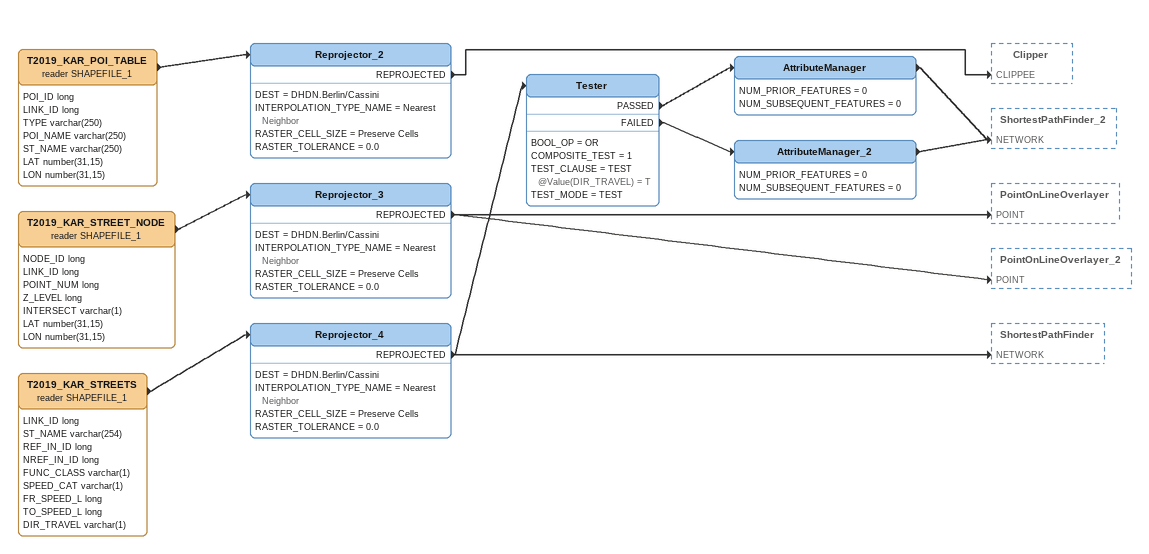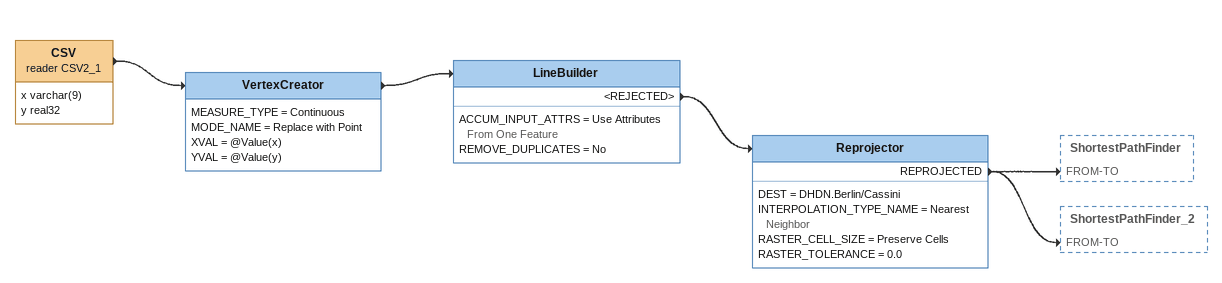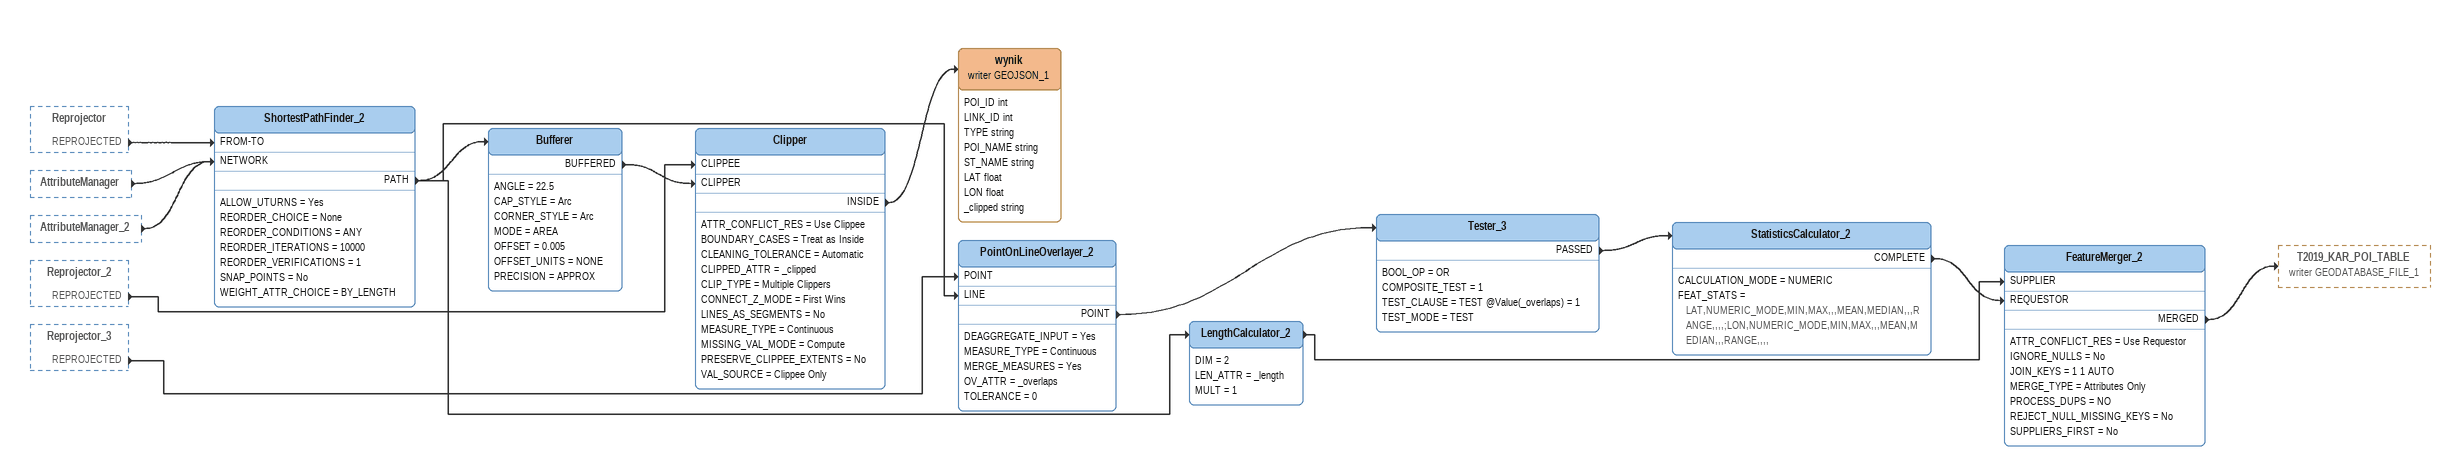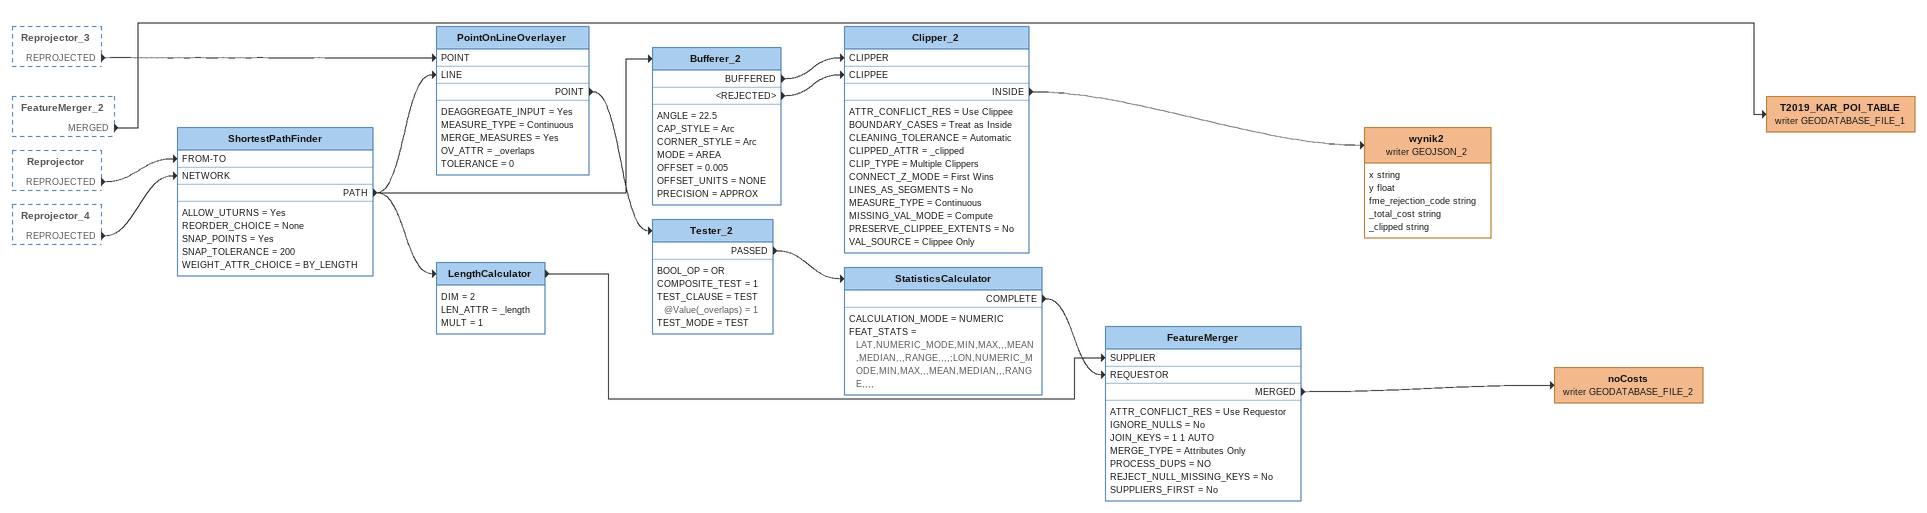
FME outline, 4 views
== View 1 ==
T2019_KAR_POI_TABLE (reader SHAPEFILE_1)
    attributes: POI_ID long, LINK_ID long, TYPE varchar(250), POI_NAME varchar(250), ST_NAME varchar(250), LAT number(31,15), LON number(31,15)
    -> Reprojector_2
Reprojector_2
    DEST = DHDN.Berlin/Cassini
    INTERPOLATION_TYPE_NAME = Nearest Neighbor
    RASTER_CELL_SIZE = Preserve Cells
    RASTER_TOLERANCE = 0.0
    REPROJECTED -> Clipper [CLIPPEE]
T2019_KAR_STREET_NODE (reader SHAPEFILE_1)
    attributes: NODE_ID long, LINK_ID long, POINT_NUM long, Z_LEVEL long, INTERSECT varchar(1), LAT number(31,15), LON number(31,15)
    -> Reprojector_3
Reprojector_3
    DEST = DHDN.Berlin/Cassini
    INTERPOLATION_TYPE_NAME = Nearest Neighbor
    RASTER_CELL_SIZE = Preserve Cells
    RASTER_TOLERANCE = 0.0
    REPROJECTED -> PointOnLineOverlayer [POINT]
    REPROJECTED -> PointOnLineOverlayer_2 [POINT]
T2019_KAR_STREETS (reader SHAPEFILE_1)
    attributes: LINK_ID long, ST_NAME varchar(254), REF_IN_ID long, NREF_IN_ID long, FUNC_CLASS varchar(1), SPEED_CAT varchar(1), FR_SPEED_L long, TO_SPEED_L long, DIR_TRAVEL varchar(1)
    -> Reprojector_4
Reprojector_4
    DEST = DHDN.Berlin/Cassini
    INTERPOLATION_TYPE_NAME = Nearest Neighbor
    RASTER_CELL_SIZE = Preserve Cells
    RASTER_TOLERANCE = 0.0
    REPROJECTED -> ShortestPathFinder [NETWORK]
    REPROJECTED -> Tester
Tester
    BOOL_OP = OR
    COMPOSITE_TEST = 1
    TEST_CLAUSE = TEST @Value(DIR_TRAVEL) = T
    TEST_MODE = TEST
    PASSED -> AttributeManager
    FAILED -> AttributeManager_2
AttributeManager
    NUM_PRIOR_FEATURES = 0
    NUM_SUBSEQUENT_FEATURES = 0
    -> ShortestPathFinder_2 [NETWORK]
AttributeManager_2
    NUM_PRIOR_FEATURES = 0
    NUM_SUBSEQUENT_FEATURES = 0
    -> ShortestPathFinder_2 [NETWORK]

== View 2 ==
CSV (reader CSV2_1)
    attributes: x varchar(9), y real32
    -> VertexCreator
VertexCreator
    MEASURE_TYPE = Continuous
    MODE_NAME = Replace with Point
    XVAL = @Value(x)
    YVAL = @Value(y)
    -> LineBuilder
LineBuilder
    ACCUM_INPUT_ATTRS = Use Attributes From One Feature
    REMOVE_DUPLICATES = No
    <REJECTED> -> Reprojector
Reprojector
    DEST = DHDN.Berlin/Cassini
    INTERPOLATION_TYPE_NAME = Nearest Neighbor
    RASTER_CELL_SIZE = Preserve Cells
    RASTER_TOLERANCE = 0.0
    REPROJECTED -> ShortestPathFinder [FROM-TO]
    REPROJECTED -> ShortestPathFinder_2 [FROM-TO]

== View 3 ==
Reprojector [outside]
    REPROJECTED -> ShortestPathFinder_2 [FROM-TO]
AttributeManager [outside]
    -> ShortestPathFinder_2 [NETWORK]
AttributeManager_2 [outside]
    -> ShortestPathFinder_2 [NETWORK]
Reprojector_2 [outside]
    REPROJECTED -> Clipper [CLIPPEE]
Reprojector_3 [outside]
    REPROJECTED -> PointOnLineOverlayer_2 [POINT]
ShortestPathFinder_2
    ALLOW_UTURNS = Yes
    REORDER_CHOICE = None
    REORDER_CONDITIONS = ANY
    REORDER_ITERATIONS = 10000
    REORDER_VERIFICATIONS = 1
    SNAP_POINTS = No
    WEIGHT_ATTR_CHOICE = BY_LENGTH
    PATH -> Bufferer
    PATH -> PointOnLineOverlayer_2 [LINE]
    PATH -> LengthCalculator_2
Bufferer
    ANGLE = 22.5
    CAP_STYLE = Arc
    CORNER_STYLE = Arc
    MODE = AREA
    OFFSET = 0.005
    OFFSET_UNITS = NONE
    PRECISION = APPROX
    BUFFERED -> Clipper [CLIPPER]
Clipper
    ATTR_CONFLICT_RES = Use Clippee
    BOUNDARY_CASES = Treat as Inside
    CLEANING_TOLERANCE = Automatic
    CLIPPED_ATTR = _clipped
    CLIP_TYPE = Multiple Clippers
    CONNECT_Z_MODE = First Wins
    LINES_AS_SEGMENTS = No
    MEASURE_TYPE = Continuous
    MISSING_VAL_MODE = Compute
    PRESERVE_CLIPPEE_EXTENTS = No
    VAL_SOURCE = Clippee Only
    INSIDE -> wynik (writer GEOJSON_1)
wynik (writer GEOJSON_1)
    attributes: POI_ID int, LINK_ID int, TYPE string, POI_NAME string, ST_NAME string, LAT float, LON float, _clipped string
PointOnLineOverlayer_2
    DEAGGREGATE_INPUT = Yes
    MEASURE_TYPE = Continuous
    MERGE_MEASURES = Yes
    OV_ATTR = _overlaps
    TOLERANCE = 0
    POINT -> Tester_3
Tester_3
    BOOL_OP = OR
    COMPOSITE_TEST = 1
    TEST_CLAUSE = TEST @Value(_overlaps) = 1
    TEST_MODE = TEST
    PASSED -> StatisticsCalculator_2
StatisticsCalculator_2
    CALCULATION_MODE = NUMERIC
    FEAT_STATS = LAT,NUMERIC_MODE,MIN,MAX,,,MEAN,MEDIAN,,,RANGE,,,,;LON,NUMERIC_MODE,MIN,MAX,,,MEAN,MEDIAN,,,RANGE,,,,
    COMPLETE -> FeatureMerger_2 [REQUESTOR]
LengthCalculator_2
    DIM = 2
    LEN_ATTR = _length
    MULT = 1
    -> FeatureMerger_2 [SUPPLIER]
FeatureMerger_2
    ATTR_CONFLICT_RES = Use Requestor
    IGNORE_NULLS = No
    JOIN_KEYS = 1 1 AUTO
    MERGE_TYPE = Attributes Only
    PROCESS_DUPS = NO
    REJECT_NULL_MISSING_KEYS = No
    SUPPLIERS_FIRST = No
    MERGED -> T2019_KAR_POI_TABLE (writer GEODATABASE_FILE_1)

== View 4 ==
Reprojector_3 [outside]
    REPROJECTED -> PointOnLineOverlayer [POINT]
FeatureMerger_2 [outside]
    MERGED -> T2019_KAR_POI_TABLE (writer GEODATABASE_FILE_1)
Reprojector [outside]
    REPROJECTED -> ShortestPathFinder [FROM-TO]
Reprojector_4 [outside]
    REPROJECTED -> ShortestPathFinder [NETWORK]
T2019_KAR_POI_TABLE (writer GEODATABASE_FILE_1)
ShortestPathFinder
    ALLOW_UTURNS = Yes
    REORDER_CHOICE = None
    SNAP_POINTS = Yes
    SNAP_TOLERANCE = 200
    WEIGHT_ATTR_CHOICE = BY_LENGTH
    PATH -> PointOnLineOverlayer [LINE]
    PATH -> Bufferer_2
    PATH -> LengthCalculator
PointOnLineOverlayer
    DEAGGREGATE_INPUT = Yes
    MEASURE_TYPE = Continuous
    MERGE_MEASURES = Yes
    OV_ATTR = _overlaps
    TOLERANCE = 0
    POINT -> Tester_2
Tester_2
    BOOL_OP = OR
    COMPOSITE_TEST = 1
    TEST_CLAUSE = TEST @Value(_overlaps) = 1
    TEST_MODE = TEST
    PASSED -> StatisticsCalculator
StatisticsCalculator
    CALCULATION_MODE = NUMERIC
    FEAT_STATS = LAT,NUMERIC_MODE,MIN,MAX,,,MEAN,MEDIAN,,,RANGE,,,,;LON,NUMERIC_MODE,MIN,MAX,,,MEAN,MEDIAN,,,RANGE,,,,
    COMPLETE -> FeatureMerger [REQUESTOR]
Bufferer_2
    ANGLE = 22.5
    CAP_STYLE = Arc
    CORNER_STYLE = Arc
    MODE = AREA
    OFFSET = 0.005
    OFFSET_UNITS = NONE
    PRECISION = APPROX
    BUFFERED -> Clipper_2 [CLIPPER]
    <REJECTED> -> Clipper_2 [CLIPPEE]
Clipper_2
    ATTR_CONFLICT_RES = Use Clippee
    BOUNDARY_CASES = Treat as Inside
    CLEANING_TOLERANCE = Automatic
    CLIPPED_ATTR = _clipped
    CLIP_TYPE = Multiple Clippers
    CONNECT_Z_MODE = First Wins
    LINES_AS_SEGMENTS = No
    MEASURE_TYPE = Continuous
    MISSING_VAL_MODE = Compute
    PRESERVE_CLIPPEE_EXTENTS = No
    VAL_SOURCE = Clippee Only
    INSIDE -> wynik2 (writer GEOJSON_2)
wynik2 (writer GEOJSON_2)
    attributes: x string, y float, fme_rejection_code string, _total_cost string, _clipped string
LengthCalculator
    DIM = 2
    LEN_ATTR = _length
    MULT = 1
    -> FeatureMerger [SUPPLIER]
FeatureMerger
    ATTR_CONFLICT_RES = Use Requestor
    IGNORE_NULLS = No
    JOIN_KEYS = 1 1 AUTO
    MERGE_TYPE = Attributes Only
    PROCESS_DUPS = NO
    REJECT_NULL_MISSING_KEYS = No
    SUPPLIERS_FIRST = No
    MERGED -> noCosts (writer GEODATABASE_FILE_2)
noCosts (writer GEODATABASE_FILE_2)
